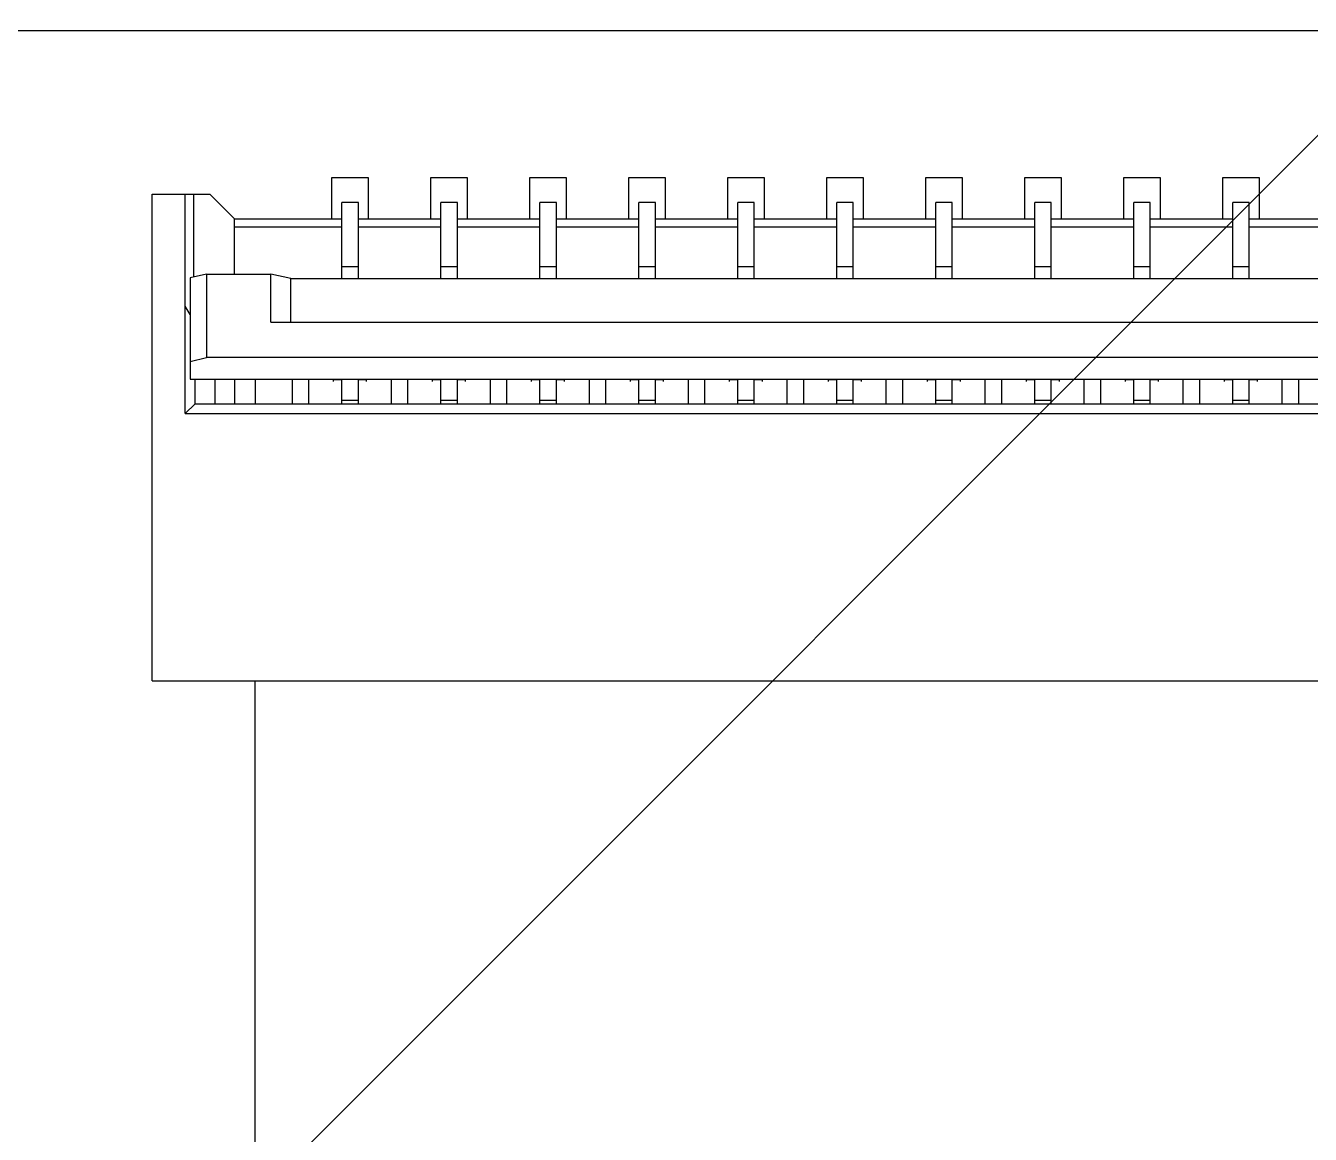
# Model space of a CAD drawing. Header units: millimetres. Extents: x 104 to 312, y 235 to 317.
# Drawn here: x 266.4 to 274.18, y 264.4 to 271.12 of the extents above; entities that cross this region are included whole.
import ezdxf

# ---------------------------------------------------------------- set-up
doc = ezdxf.new("R2010")
doc.units = ezdxf.units.MM
doc.header["$LTSCALE"] = 0.5
doc.linetypes.add('CENTER', pattern=[50.8, 31.75, -6.35, 6.35, -6.35])
doc.layers.get('0').update_dxf_attribs({"linetype": 'CONTINUOUS'})

msp = doc.modelspace()

# ---------------------------------------------------------------- linework, layer by layer
at = {"color": 1, "linetype": 'CENTER'}
for p, q in [((304.1953, 271.0916), (245.5283, 271.0916)), ((274.8618, 271.0916), (255.4467, 251.6767))]:
    msp.add_line(p, q, dxfattribs=at)
at = {"linetype": 'Continuous'}
for p, q in [((268.2518, 269.9517), (268.2518, 270.2017)), ((268.2518, 270.2017), (268.4718, 270.2017)), ((268.4718, 270.2017), (268.4718, 269.9517)), ((268.8518, 269.9517), (268.8518, 270.2017)), ((268.8518, 270.2017), (269.0718, 270.2017)), ((269.0718, 270.2017), (269.0718, 269.9517)), ((269.4518, 269.9517), (269.4518, 270.2017)), ((269.4518, 270.2017), (269.6718, 270.2017)), ((269.6718, 270.2017), (269.6718, 269.9517)), ((270.0518, 269.9517), (270.0518, 270.2017)), ((270.0518, 270.2017), (270.2718, 270.2017)), ((270.2718, 270.2017), (270.2718, 269.9517)), ((270.6518, 269.9517), (270.6518, 270.2017)), ((270.6518, 270.2017), (270.8718, 270.2017)), ((270.8718, 270.2017), (270.8718, 269.9517)), ((271.2518, 269.9517), (271.2518, 270.2017)), ((271.2518, 270.2017), (271.4718, 270.2017)), ((271.4718, 270.2017), (271.4718, 269.9517)), ((271.8518, 269.9517), (271.8518, 270.2017)), ((271.8518, 270.2017), (272.0718, 270.2017)), ((272.0718, 270.2017), (272.0718, 269.9517)), ((272.4518, 269.9517), (272.4518, 270.2017)), ((272.4518, 270.2017), (272.6718, 270.2017)), ((272.6718, 270.2017), (272.6718, 269.9517)), ((273.0518, 269.9517), (273.0518, 270.2017)), ((273.0518, 270.2017), (273.2718, 270.2017)), ((273.2718, 270.2017), (273.2718, 269.9517)), ((273.6518, 269.9517), (273.6518, 270.2017)), ((273.6518, 270.2017), (273.8718, 270.2017)), ((273.8718, 270.2017), (273.8718, 269.9517)), ((267.1618, 267.1517), (267.1618, 270.1017)), ((267.1618, 270.1017), (267.5118, 270.1017)), ((267.3618, 268.7717), (267.3618, 270.1017)), ((267.4118, 270.1017), (267.4118, 269.5993)), ((267.5118, 270.1017), (267.6618, 269.9517)), ((268.3118, 269.5903), (268.3118, 270.0517)), ((268.4118, 270.0517), (268.3118, 270.0517)), ((268.4118, 269.5903), (268.4118, 270.0517)), ((268.9118, 269.5903), (268.9118, 270.0517)), ((269.0118, 270.0517), (268.9118, 270.0517)), ((269.0118, 269.5903), (269.0118, 270.0517)), ((269.5118, 269.5903), (269.5118, 270.0517)), ((269.6118, 270.0517), (269.5118, 270.0517)), ((269.6118, 269.5903), (269.6118, 270.0517)), ((270.1118, 269.5903), (270.1118, 270.0517)), ((270.2118, 270.0517), (270.1118, 270.0517)), ((270.2118, 269.5903), (270.2118, 270.0517)), ((270.7118, 269.5903), (270.7118, 270.0517)), ((270.8118, 270.0517), (270.7118, 270.0517)), ((270.8118, 269.5903), (270.8118, 270.0517)), ((271.3118, 269.5903), (271.3118, 270.0517)), ((271.4118, 270.0517), (271.3118, 270.0517)), ((271.4118, 269.5903), (271.4118, 270.0517)), ((271.9118, 269.5903), (271.9118, 270.0517)), ((272.0118, 270.0517), (271.9118, 270.0517)), ((272.0118, 269.5903), (272.0118, 270.0517)), ((272.5118, 269.5903), (272.5118, 270.0517)), ((272.6118, 270.0517), (272.5118, 270.0517)), ((272.6118, 269.5903), (272.6118, 270.0517)), ((273.1118, 269.5903), (273.1118, 270.0517)), ((273.2118, 270.0517), (273.1118, 270.0517)), ((273.2118, 269.5903), (273.2118, 270.0517)), ((273.7118, 269.5903), (273.7118, 270.0517)), ((273.8118, 270.0517), (273.7118, 270.0517)), ((273.8118, 269.5903), (273.8118, 270.0517)), ((267.6618, 269.6173), (267.6618, 269.9517)), ((267.6618, 269.9517), (268.3118, 269.9517)), ((268.3118, 269.9017), (267.6618, 269.9017)), ((268.4118, 269.9517), (268.9118, 269.9517)), ((268.9118, 269.9017), (268.4118, 269.9017)), ((269.0118, 269.9517), (269.5118, 269.9517)), ((269.5118, 269.9017), (269.0118, 269.9017)), ((269.6118, 269.9517), (270.1118, 269.9517)), ((270.1118, 269.9017), (269.6118, 269.9017)), ((270.2118, 269.9517), (270.7118, 269.9517)), ((270.7118, 269.9017), (270.2118, 269.9017)), ((270.8118, 269.9517), (271.3118, 269.9517)), ((271.3118, 269.9017), (270.8118, 269.9017)), ((271.4118, 269.9517), (271.9118, 269.9517)), ((271.9118, 269.9017), (271.4118, 269.9017)), ((272.0118, 269.9517), (272.5118, 269.9517)), ((272.5118, 269.9017), (272.0118, 269.9017)), ((272.6118, 269.9517), (273.1118, 269.9517)), ((273.1118, 269.9017), (272.6118, 269.9017)), ((273.2118, 269.9517), (273.7118, 269.9517)), ((273.7118, 269.9017), (273.2118, 269.9017)), ((273.8118, 269.9517), (274.3118, 269.9517)), ((274.3118, 269.9017), (273.8118, 269.9017)), ((268.4118, 269.6617), (268.3118, 269.6617)), ((269.0118, 269.6617), (268.9118, 269.6617)), ((269.6118, 269.6617), (269.5118, 269.6617)), ((270.2118, 269.6617), (270.1118, 269.6617)), ((270.8118, 269.6617), (270.7118, 269.6617)), ((271.4118, 269.6617), (271.3118, 269.6617)), ((272.0118, 269.6617), (271.9118, 269.6617)), ((272.6118, 269.6617), (272.5118, 269.6617)), ((273.2118, 269.6617), (273.1118, 269.6617)), ((273.8118, 269.6617), (273.7118, 269.6617)), ((267.4918, 269.6173), (267.3918, 269.5948)), ((267.3918, 269.5948), (267.3918, 268.9795)), ((267.4918, 269.6173), (267.4918, 269.1107)), ((267.4918, 269.6173), (267.8818, 269.6173)), ((267.8818, 269.325), (267.8818, 269.6173)), ((268.0018, 269.5903), (267.8818, 269.6173)), ((268.0018, 269.325), (268.0018, 269.5903)), ((268.0018, 269.5903), (279.5218, 269.5903)), ((267.3918, 269.3717), (267.3618, 269.4217)), ((267.8818, 269.325), (279.6418, 269.325)), ((267.3918, 269.0882), (267.4918, 269.1107)), ((280.0318, 269.1107), (267.4918, 269.1107)), ((267.3918, 268.9808), (280.1318, 268.9808)), ((267.3918, 268.9795), (280.1318, 268.9795)), ((267.4218, 268.8317), (267.4218, 268.9795)), ((267.5418, 268.9795), (267.5418, 268.8317)), ((267.6618, 268.9795), (267.6618, 268.8317)), ((267.7852, 268.9795), (267.7852, 268.8317)), ((268.0118, 268.8317), (268.0118, 268.9795)), ((268.1118, 268.8317), (268.1118, 268.9795)), ((268.2618, 268.9652), (268.2618, 268.9795)), ((268.3118, 268.9764), (268.2618, 268.9764)), ((268.3118, 268.8317), (268.3118, 268.9795)), ((268.4118, 268.8317), (268.4118, 268.9795)), ((268.4618, 268.9764), (268.4118, 268.9764)), ((268.4618, 268.9652), (268.4618, 268.9795)), ((268.6118, 268.8317), (268.6118, 268.9795)), ((268.7118, 268.8317), (268.7118, 268.9795)), ((268.8618, 268.9652), (268.8618, 268.9795)), ((268.9118, 268.9764), (268.8618, 268.9764)), ((268.9118, 268.8317), (268.9118, 268.9795)), ((269.0118, 268.8317), (269.0118, 268.9795)), ((269.0618, 268.9764), (269.0118, 268.9764)), ((269.0618, 268.9652), (269.0618, 268.9795)), ((269.2118, 268.8317), (269.2118, 268.9795)), ((269.3118, 268.8317), (269.3118, 268.9795)), ((269.4618, 268.9652), (269.4618, 268.9795)), ((269.5118, 268.9764), (269.4618, 268.9764)), ((269.5118, 268.8317), (269.5118, 268.9795)), ((269.6118, 268.8317), (269.6118, 268.9795)), ((269.6618, 268.9764), (269.6118, 268.9764)), ((269.6618, 268.9652), (269.6618, 268.9795)), ((269.8118, 268.8317), (269.8118, 268.9795)), ((269.9118, 268.8317), (269.9118, 268.9795)), ((270.0618, 268.9652), (270.0618, 268.9795)), ((270.1118, 268.9764), (270.0618, 268.9764)), ((270.1118, 268.8317), (270.1118, 268.9795)), ((270.2118, 268.8317), (270.2118, 268.9795)), ((270.2618, 268.9764), (270.2118, 268.9764)), ((270.2618, 268.9652), (270.2618, 268.9795)), ((270.4118, 268.8317), (270.4118, 268.9795)), ((270.5118, 268.8317), (270.5118, 268.9795)), ((270.6618, 268.9652), (270.6618, 268.9795)), ((270.7118, 268.9764), (270.6618, 268.9764)), ((270.7118, 268.8317), (270.7118, 268.9795)), ((270.8118, 268.8317), (270.8118, 268.9795)), ((270.8618, 268.9764), (270.8118, 268.9764)), ((270.8618, 268.9652), (270.8618, 268.9795)), ((271.0118, 268.8317), (271.0118, 268.9795)), ((271.1118, 268.8317), (271.1118, 268.9795)), ((271.2618, 268.9652), (271.2618, 268.9795)), ((271.3118, 268.9764), (271.2618, 268.9764)), ((271.3118, 268.8317), (271.3118, 268.9795)), ((271.4118, 268.8317), (271.4118, 268.9795)), ((271.4618, 268.9764), (271.4118, 268.9764)), ((271.4618, 268.9652), (271.4618, 268.9795)), ((271.6118, 268.8317), (271.6118, 268.9795)), ((271.7118, 268.8317), (271.7118, 268.9795)), ((271.8618, 268.9652), (271.8618, 268.9795)), ((271.9118, 268.9764), (271.8618, 268.9764)), ((271.9118, 268.8317), (271.9118, 268.9795)), ((272.0118, 268.8317), (272.0118, 268.9795)), ((272.0618, 268.9764), (272.0118, 268.9764)), ((272.0618, 268.9652), (272.0618, 268.9795)), ((272.2118, 268.8317), (272.2118, 268.9795)), ((272.3118, 268.8317), (272.3118, 268.9795)), ((272.4618, 268.9652), (272.4618, 268.9795)), ((272.5118, 268.9764), (272.4618, 268.9764)), ((272.5118, 268.8317), (272.5118, 268.9795)), ((272.6118, 268.8317), (272.6118, 268.9795)), ((272.6618, 268.9764), (272.6118, 268.9764)), ((272.6618, 268.9652), (272.6618, 268.9795)), ((272.8118, 268.8317), (272.8118, 268.9795)), ((272.9118, 268.8317), (272.9118, 268.9795)), ((273.0618, 268.9652), (273.0618, 268.9795)), ((273.1118, 268.9764), (273.0618, 268.9764)), ((273.1118, 268.8317), (273.1118, 268.9795)), ((273.2118, 268.8317), (273.2118, 268.9795)), ((273.2618, 268.9764), (273.2118, 268.9764)), ((273.2618, 268.9652), (273.2618, 268.9795)), ((273.4118, 268.8317), (273.4118, 268.9795)), ((273.5118, 268.8317), (273.5118, 268.9795)), ((273.6618, 268.9652), (273.6618, 268.9795)), ((273.7118, 268.9764), (273.6618, 268.9764)), ((273.7118, 268.8317), (273.7118, 268.9795)), ((273.8118, 268.8317), (273.8118, 268.9795)), ((273.8618, 268.9764), (273.8118, 268.9764)), ((273.8618, 268.9652), (273.8618, 268.9795)), ((274.0118, 268.8317), (274.0118, 268.9795)), ((274.1118, 268.8317), (274.1118, 268.9795)), ((267.3618, 268.7717), (267.4218, 268.8317)), ((267.4218, 268.8317), (280.1018, 268.8317)), ((268.4118, 268.8517), (268.3118, 268.8517)), ((269.0118, 268.8517), (268.9118, 268.8517)), ((269.6118, 268.8517), (269.5118, 268.8517)), ((270.2118, 268.8517), (270.1118, 268.8517)), ((270.8118, 268.8517), (270.7118, 268.8517)), ((271.4118, 268.8517), (271.3118, 268.8517)), ((272.0118, 268.8517), (271.9118, 268.8517)), ((272.6118, 268.8517), (272.5118, 268.8517)), ((273.2118, 268.8517), (273.1118, 268.8517)), ((273.8118, 268.8517), (273.7118, 268.8517)), ((267.3618, 268.7717), (280.1618, 268.7717)), ((267.1618, 267.1517), (280.3618, 267.1517)), ((267.7852, 244.6524), (267.7852, 267.1517))]:
    msp.add_line(p, q, dxfattribs=at)
msp.add_circle((274.8618, 271.1524), 27.5, dxfattribs=at)
at = {"color": 1, "linetype": 'CENTER'}
msp.add_circle((274.8621, 271.0916), 21.0001, dxfattribs=at)
at = {"linetype": 'Continuous'}
msp.add_arc((274.8618, 271.1524), 24.842, 307.50561, 229.18658, dxfattribs=at)

doc.saveas('drawing.dxf')
